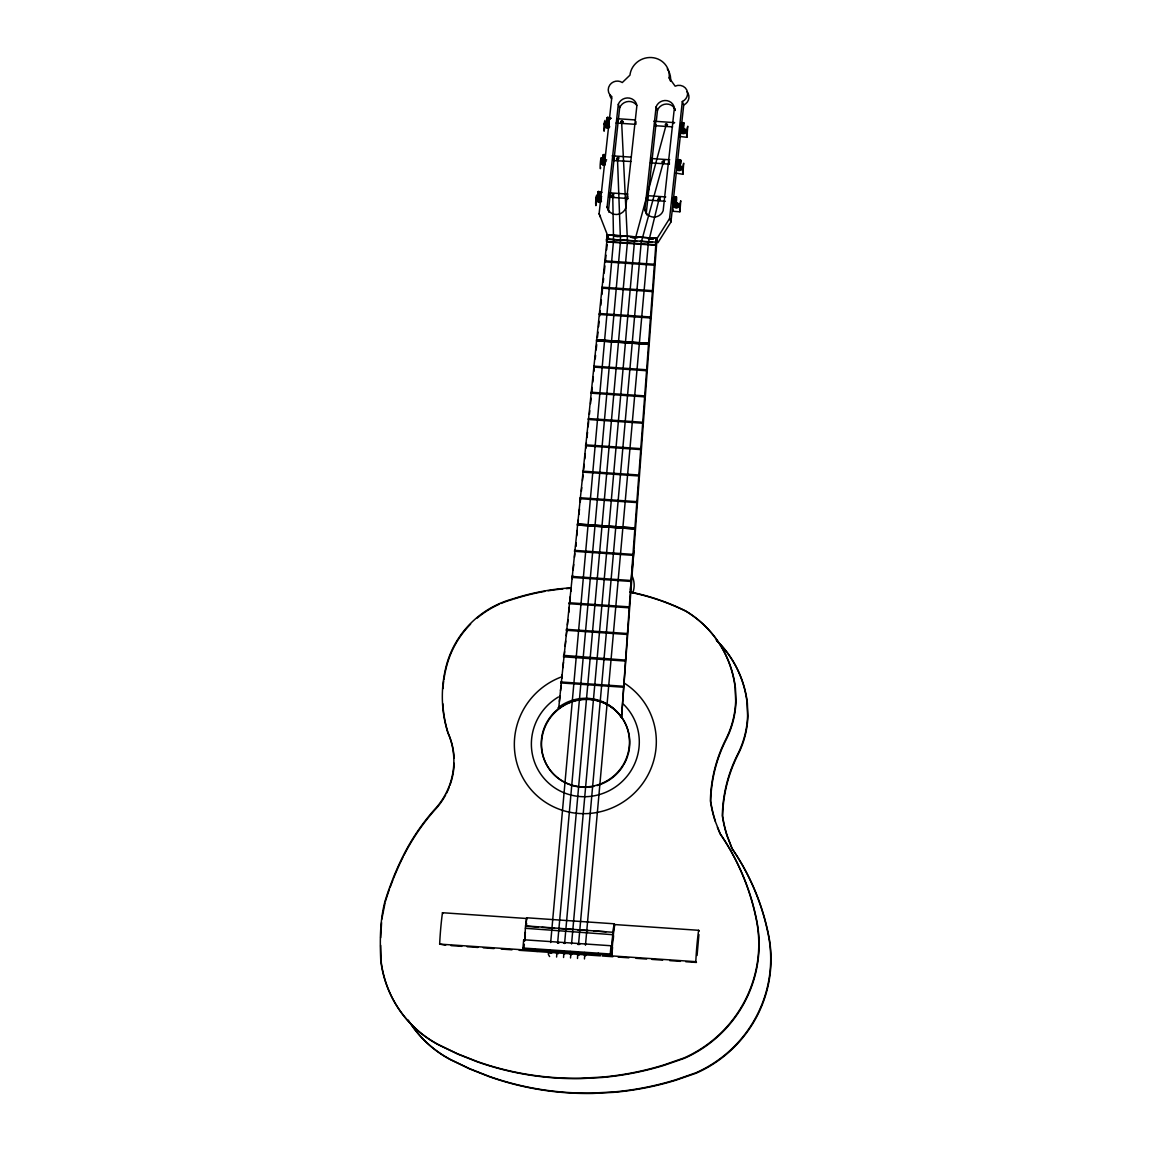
<?xml version="1.0" encoding="UTF-8"?>
<svg xmlns="http://www.w3.org/2000/svg" width="1151" height="1151" viewBox="0 0 1151 1151"><rect width="100%" height="100%" fill="white"/><g stroke="black" fill="none" stroke-linecap="round" stroke-linejoin="round"><path stroke-width="1.5" d="M603.11 159.5L603.484 155.241L603.354 159.5M611.756 196.289L613.828 196.433L612.821 194.663L611.958 194.936L613.109 196.317M612.591 195.411L612.375 196.317M617.742 159.356L617.627 159.615M617.684 158.694L617.483 159.428M585.471 945.23L648.373 242.861L659.091 198.95L659.293 199.727L658.732 198.749L659.595 199.641M662.875 162.665L663.422 162.32M663.278 162.492L663.105 161.644L663.206 162.723M666.817 124.826L666.041 125.401L666.156 124.423M666.055 124.682L666.515 125.33L666.688 124.524M618.001 120.438L617.814 118.567L617.742 122.754M597.743 194.548L597.7 195.958C600.117 197.598 600.29 192.447 597.772 193.843L599.426 194.663M603.685 155.773C602.937 153.342 606.462 154.464 604.663 157.083L602.908 156.924C600.966 160.55 607.584 160.176 602.937 159.989M603.685 156.392L603.469 159.155M604.52 159.14L602.836 159.025L604.52 159.14L604.62 157.701L602.894 157.615M606.994 119.042C609.642 117.805 609.267 123.661 606.836 121.934L607.311 117.546L609.311 117.733L609.296 118.524M672.342 201.756L675.81 202.001L675.81 200.72L674.083 200.662C673.321 197.022 677.579 196.49 676.212 200.447M674.687 196.763L674.457 197.497L676.471 196.907L676.515 200.921L676.069 202.662L674.27 202.518L674.198 201.497M675.81 200.72L675.925 198.619L674.169 199.166M678.169 163.456L678.299 161.356L680.716 161.615L680.558 163.773L678.14 163.514L678.184 164.751L679.939 164.794L680.5 159.989M678.284 162.133C677.277 158.766 682.903 160.162 678.73 159.615M679.881 162.895L679.867 164.19L678.184 164.075M680.126 162.349L679.996 160.234L680.011 165.485L678.241 165.168L678.241 162.751L680.629 163.111M681.32 126.365L682.975 126.538L681.291 126.423L681.435 124.25L683.248 123.848L681.55 123.56C684.572 120.15 684.082 126.984 683.262 128.423A1.942 1.899 -38.8 0 1 684.428 130.811L684.255 131.646M682.975 126.538L683.147 124.437M683.651 122.898L683.104 127.531M556.969 952.194C556.365 953.819 557.429 953.675 556.552 952.208M570.896 953.157L570.853 954.352L570.349 953.431M577.86 953.632C578.234 956.999 576.162 952.035 579.255 953.532C580.536 956.107 576.334 955.071 577.529 954.467M601.383 159.946L601.095 164.262M679.651 135.055L679.68 134.509A9.481 1.309 -86.1 0 1 679.809 132.034M380.679 937.734L381.571 922.613M598.088 194.202L598.06 195.771M618.533 157.227L619.051 157.155M669.306 161.903L669.321 164.032M612.85 931.864L611.915 946.885L610.994 945.748L523.691 939.763L524.597 940.899L525.547 925.879L613.238 932.31L613.972 923.778L526.669 917.779L525.906 926.282L538.409 927.188M673.925 203.18L673.666 206.878M677.364 167.729L677.119 169.211L681.68 169.528M599.657 197.281L599.455 195.785M600.146 192.534C599.081 191.627 597.757 190.275 598.707 192.764M607.857 119.186L607.44 117.359L609.311 117.733M603.023 160.219L604.807 160.349L604.635 159.313M549.617 956.553C544.696 949.359 555.429 955.992 550.322 951.258M550.667 942.54L613.541 240.473L612.764 196.332M556.595 957.028L556.983 951.776M557.631 943.014L620.504 240.947L617.44 157.658M563.558 957.503L563.817 954.006M564.594 943.503L627.482 241.422L621.612 121.632M570.522 957.977L570.91 952.726M571.558 943.978L634.446 241.911L666.041 125.286M577.485 958.466L577.874 953.215M578.521 944.453L641.193 242.501L663.393 162.104M584.449 958.941L584.636 956.452M584.823 954.107L584.909 952.97M655.955 244.098L656.372 238.372L607.512 234.804L558.667 708.512A44.242 43.335 -38.8 0 1 621.54 717.447L632.964 554.379L574.507 550.365M585.542 444.847L640.79 448.631L632.964 554.379M593.772 366.133L646.632 369.759L640.79 448.631M646.603 370.234L650.516 316.971L599.283 313.489M650.545 317.014L656.3 238.185L656.991 239.135L621.54 717.447M596.722 199.986L595.844 205.641L595.643 203.324A9.481 1.309 -86.1 0 1 596.276 196.13L596.865 195.008M525.59 925.893L526.669 917.779L527.273 918.541L442.459 912.729A53.349 7.352 -86.1 0 0 439.653 944.108L524.482 949.92L522.942 948.021L523.691 939.763M524.309 944.208L523.863 949.158L611.167 955.143L613.972 923.778L614.576 924.541A53.349 7.352 -86.1 0 0 611.785 955.905L695.808 961.675L696.441 962.452L685.766 961.718M524.597 940.899L525.374 932.166M607.224 120.15L607.685 118.035L607.728 119.186M619.195 239.955L606.951 239.12L607.325 234.833L656.458 238.372M655.926 242.473L655.84 245.292L606.865 241.94L607.483 235.02M612.533 947.417L611.785 955.905L610.26 954.006L610.994 945.748M681.579 169.398L681.896 167.082M613.296 938.943L613.584 935.734M614.159 929.332L614.576 924.541L698.614 930.296L699.232 931.073M678.702 207.036L678.917 204.59M685.679 132.552L685.895 130.106M697.06 955.474L698.93 934.569M627.842 195.843L627.856 198.864M635.942 121.56L635.899 124.322M630.331 590.118L630.806 584.78M631.295 579.442L633.884 550.941M559.4 701.405L559.962 696.082M560.523 690.744L561.069 685.42M561.817 678.313L562.192 674.759M562.94 667.652L563.486 662.314M564.048 656.991L564.609 651.653M565.17 646.33L565.716 640.992M566.278 635.669L566.839 630.331M567.4 625.007L567.947 619.67M568.695 612.562L569.256 607.239M569.803 601.901L570.364 596.578M570.925 591.24L571.299 587.686M572.234 578.752L572.608 575.183M573.169 569.817L573.73 564.465M574.478 557.314L574.838 553.746M576.709 535.877L577.27 530.51M577.831 525.144L578.392 519.777M578.953 514.425L579.514 509.059M580.262 501.908L580.636 498.325M581.384 491.175L581.759 487.607M582.507 480.456L583.068 475.09M583.629 469.723L584.19 464.371M584.751 459.004L585.312 453.638M585.873 448.286L586.435 442.919M586.996 437.553L587.557 432.186M588.118 426.834L588.679 421.467M589.427 414.317L589.801 410.734M590.549 403.584L591.11 398.232M591.672 392.865L592.233 387.499M592.794 382.146L593.355 376.78M593.916 371.413L594.477 366.047M595.225 358.896L595.599 355.328M596.16 349.962L596.722 344.595M597.47 337.444L598.031 332.092M598.592 326.726L599.153 321.359M599.714 315.993L600.261 310.641M600.822 305.274L601.383 299.907M601.944 294.555L602.505 289.189M603.253 282.038L603.628 278.456M604.189 273.104L604.937 265.953M605.498 260.586L606.059 255.22M606.62 249.853L607.181 244.501M597.801 193.857L597.945 192.462L600.261 192.706L597.945 192.462M599.513 194.015L599.642 192.706M683.752 122.855L681.78 122.682L683.723 123.085M676.702 160.262L680.644 160.55L680.529 159.759M600.477 217.208L599.11 213.698L611.872 96.67A8.906 8.474 -21.3 0 1 609.915 84.829A8.906 8.474 -21.3 0 1 622.288 82.541L629.957 75.16A19.84 18.862 -21.3 0 1 651.639 57.55A19.84 18.862 -21.3 0 1 669.177 77.851L675.133 86.167A8.906 8.474 -21.3 0 1 686.83 90.095A8.906 8.474 -21.3 0 1 682.327 101.504L669.565 218.532L656.602 239.149L657.969 242.66L670.932 222.042L677.32 163.528M607.109 206.878L618.303 104.281A9.712 9.222 -21.3 0 1 636.891 105.561L625.698 208.158A9.712 9.222 -21.3 0 1 607.109 206.878L608.476 210.388A9.712 9.222 -21.3 0 0 609.023 212.345M608.476 210.388L619.67 107.791L618.303 104.281M646.776 214.92A9.496 9.021 -21.3 0 1 646.272 212.978L644.905 209.468L656.099 106.87A9.496 9.021 -21.3 0 1 674.357 108.122L675.263 110.467M646.272 212.978L655.926 124.538M656.315 120.999L657.466 110.381L656.099 106.87M674.357 108.122L663.163 210.719A9.496 9.021 -21.3 0 1 644.905 209.468M677.709 159.975L680.989 129.833M681.579 124.524L683.708 105.014A8.906 8.474 -21.3 0 0 686.989 91.749M604.851 126.797L604.088 131.214L603.887 128.898A9.481 1.309 -86.1 0 1 604.52 121.718L605.066 120.323M609.814 195.972C608.821 201.497 609.253 189.771 609.901 194.131M606.836 121.934L608.62 123.013L606.937 122.898M602.908 156.924L603.081 155.543L604.793 155.773L603.081 155.543M608.735 119.402L608.793 118.682M608.562 122.653L608.606 121.215M609.181 118.021L609.325 118.97M597.786 196.907C602.361 197.454 594.391 196.087 599.412 195.958M604.721 156.493C606.519 153.788 600.606 155.184 605.311 154.809M681.493 124.437L681.55 123.56M683.09 126.998L683.061 123.128L682.601 127.344M678.917 160.665L678.299 161.356M674.774 200.619L674.299 202.288M674.27 198.562L676.025 197.914L675.68 201.67M621.439 121.776L621.727 121.603M616.548 158.852L617.454 157.831L618.921 158.723M618.288 159.27L617.857 159.011M617.972 158.593L617.785 159.457M612.792 196.245L612.49 196.058M666.371 125.243L666.256 125.473M666.976 124.984L665.839 124.466M657.955 199.109L658.861 198.087L660.314 198.979M610.231 119.215L610.606 118.078M655.638 124.869L655.264 126.006L655.753 121.517M673.493 123.56L673.939 122.51M672.99 200.893C671.954 204.921 672.644 194.159 673.162 198.461M600.678 167.629L600.347 168.693L600.131 166.377A9.481 1.309 -86.1 0 1 600.779 159.183L601.182 157.629L601.398 158.435M673.493 200.893L673.349 201.799A9.481 1.309 -86.1 0 0 672.702 208.993L672.831 211.28L679.881 211.784L680.788 200.749L680.313 202.288A9.481 1.309 -86.1 0 0 679.665 209.468L679.881 211.784M673.249 210.245L672.918 211.309M381.801 919.217L385.01 903.147M608.807 118.87L608.893 117.992M603.11 155.658L603.311 154.637L604.994 154.968M597.959 192.591L598.175 191.57M598.549 192.375L598.333 196.476M599.743 192.016L599.585 193.411L597.858 193.051M681.579 123.92L681.651 123.071L683.823 123.286M683.003 126.481C682.874 129.401 680.558 126.02 683.162 128.394M681.32 127.646L681.363 126.265M683.234 123.675L682.86 126.912M678.184 164.751L679.896 164.694M680.644 160.55L678.514 160.349M680.716 161.615L680.673 160.377M674.385 198.159L674.457 197.325L676.529 197.339M675.982 202.403L674.169 201.051M674.932 198.087L674.903 198.806M674.687 201.152L674.256 201.828M675.781 201.497L674.098 201.382L674.169 200.504M608.16 124.898L607.153 125.991M602.548 161.644L602.448 162.838M597.714 198.634L597.873 199.468A1.453 1.424 -38.8 0 0 599.326 197.368A1.942 1.899 -38.8 0 1 600.779 198.404M677.292 166.233L677.09 167.14M674.615 204.245L674.644 205.166M677.421 205.712L677.392 204.792A1.942 1.899 -38.8 0 0 675.824 202.605M549.588 951.733L550.25 952.668M563.386 952.956L563.386 953.402M563.659 953.532C562.206 954.855 567.803 953.431 563.717 952.467M570.249 954.093C570.119 955.373 574.22 954.294 571.457 952.093C568.407 949.517 569.616 956.193 571.558 952.654M584.55 954.956L584.722 955.229M676.141 173.154L682.86 174.276L683.694 163.212L683.291 164.766A9.481 1.309 -86.1 0 0 682.644 171.945L682.86 174.276M598.29 192.677L598.822 191.958L598.98 192.908M613.598 160.262L613.67 155.773L613.411 160.55L630.935 161.5M647.438 199.627L647.495 195.44L647.682 196.202M607.311 117.546L609.368 118.093M608.908 118.438L609.109 117.719M609.368 118.798L607.109 118.567M603.8 155.155L603.426 159.226M605.023 159.385L604.592 158.306M599.757 192.462L599.959 191.728M599.369 195.454L597.686 195.339M599.887 196.303L599.671 197.037M674.472 197.727L674.889 198.26M675.766 197.512L675.407 201.583M385.34 901.535L385.758 900.298A288.484 282.614 -38.8 0 1 389.426 889.234M390.016 887.68L392.951 879.882M680.054 136.509L686.859 137.3L687.766 126.265L687.291 127.804A9.481 1.309 -86.1 0 0 686.643 134.984L686.859 137.3M620.792 121.373L621.957 120.61L623.108 121.531M621.353 121.546L622.547 121.632M665.22 124.423L666.386 123.661L667.537 124.581M662.055 161.687L663.221 160.924L664.372 161.845M662.616 161.859L663.81 161.946M659.696 199.526L658.818 199.699L659.163 198.778M608.634 125.891L606.807 126.495M608.893 126.106L607.57 126.97L606.419 125.934M600.246 199.756L598.707 200.504L597.369 198.605M683.147 130.279L683.262 129.085M675.033 204.303L675.09 205.756M677.148 205.367L675.91 206.173L674.544 205.079M599.844 192.159L600.175 192.994M622.979 122.38L620.893 122.236M613.397 195.31L612.433 196.174M664.242 162.694L662.156 162.55M658.674 199.224L658.818 199.799M660.185 199.828L658.113 199.699M605.685 123.804L605.901 123.574A1.942 1.899 -38.8 0 0 605.469 123.862M601.728 160.608L603.915 160.838M599.067 199.238L599.211 197.555M599.829 199.699L597.873 199.684M677.493 165.485L676.802 166.478L677.579 167.902M679.263 167.571L677.853 168.046L676.903 167.096M679.594 168.492L680.011 167.355M676.241 205.195L676.284 203.425M677.306 206.475L677.464 204.662M680.802 127.689L681.061 122.912L681.248 123.675M608.001 126.063L606.304 125.948M604.03 162.867L602.563 162.967M684.039 131.89L682.284 131.732M600.405 200.864L598.837 200.965M674.687 202.864L674.414 203.036A1.942 1.899 -38.8 0 1 674.846 202.792L676.112 203.166M667.22 125.646L665.523 125.531M612.404 193.886L614.102 194.001M658.76 197.296L660.458 197.411M682.672 130.696L681.478 130.61M602.477 160.55L603.685 160.636M604.534 163.989L603.556 164.046M679.335 168.665L678.126 168.593M677.018 206.648L675.738 206.561M563.573 943.259L564.853 943.259M603.599 161.471L603.771 161.586M603.743 163.485L602.059 162.42M678.443 168.449L679.637 166.722M678.989 169.125C681.406 165.14 681.349 170.017 678.687 169.068M676.083 204.144L676.917 204.303L676.126 203.77A1.741 1.698 -38.8 0 1 678.14 205.554A1.741 1.698 -38.8 0 1 675.824 207.065A1.741 1.698 -38.8 0 1 675.018 204.475M675.68 205.468L674.774 205.281M585.154 953.647C588.319 953.747 584.65 957.805 584.219 954.683M557.616 951.417L556.408 952.755L555.775 950.784L558.192 951.287L555.789 951.071L556.523 951.33M612.649 195.21L612.461 195.756M605.311 126.639L609.771 126.826M681.061 132.25L685.579 132.437M601.513 164.118L604.505 164.19A1.942 1.899 -38.8 0 1 601.815 161.802L602.174 162.492M597.009 201.051L601.527 201.238M674.083 206.734L678.601 206.921M607.21 118.093L611.152 118.28M618.087 118.754L635.438 119.949M653.854 121.2L674.673 122.639M607.023 119.172L608.706 119.287M606.951 119.833L608.577 120.654L606.865 120.524M683.047 125.042L681.363 124.927L683.075 125.114M606.879 121.215L608.562 121.33L606.836 121.33M681.334 126.984L683.018 127.099M681.291 127.142L682.975 127.257M606.908 122.323L608.591 122.438M616.044 122.999L635.122 124.308M655.279 125.689L672.616 126.883M678.615 160.018L680.586 160.19M603.21 155.184L604.894 155.299M612.159 155.831L631.252 157.14M650.689 158.478L669.767 159.773M678.399 160.651L680.701 160.881M678.414 160.823L680.673 161.054M602.995 156.133L604.692 156.378M678.241 162.09L680.687 162.291M602.836 158.421L604.548 158.421M678.14 164.248L679.853 164.866M602.908 159.413L604.922 160.162M602.879 159.629L606.649 159.831M650.373 162.838L669.45 164.147M678.27 164.938L679.953 165.053M598.06 191.9L602.016 192.318M608.951 192.792L628.029 194.102M598.06 192.116L600.189 192.318M646.632 195.612L665.71 196.922M674.357 197.972L676.04 198.087M675.824 200.044L674.112 199.986L675.795 200.101M597.757 196.346L599.441 196.461M597.729 196.548L601.7 196.692M608.634 197.166L627.712 198.476M646.315 199.972L665.407 201.281M614.994 236.257L618.49 236.487M630.734 237.336L635.985 237.696M648.229 238.53L653.48 238.89L648.258 238.487M614.72 236.272L618.216 236.516M632.172 237.466L635.669 237.71M647.884 238.545L651.365 238.789M622.691 240.199L636.69 241.149M640.186 241.393L652.43 242.228M604.779 260.86L654.459 264.27L654.387 265.219L604.678 261.809M652.502 290.642L602.031 287.174M601.93 288.138L652.43 291.591M650.473 317.964L599.182 314.453M648.488 344.307L596.391 340.739L648.517 344.35M593.671 367.097L646.56 370.723M591.053 392.218L644.704 395.886M590.952 393.167L644.632 396.85M588.29 418.532L642.747 422.259M642.675 423.223L588.19 419.482M585.442 445.797L640.719 449.595M638.834 475.003L582.794 471.162M582.694 472.111L638.762 475.967M636.863 501.635L580.018 497.736M636.791 502.584L579.917 498.685M632.892 555.329L574.407 551.329M571.788 576.421L631.021 580.492M571.687 577.385L630.949 581.442M569.026 602.736L629.065 606.85M568.925 603.7L628.993 607.814M627.094 633.496L566.249 629.324M627.022 634.46L566.148 630.288M625.051 661.034L563.371 656.804M560.738 681.967L623.195 686.241M560.652 682.917L623.123 687.205M541.948 927.389L554.451 928.282M559.76 928.612L572.234 929.461M577.572 929.835L588.305 930.598M593.614 930.929L606.088 931.792M525.388 928.296L613.023 934.713M522.942 948.021L610.26 954.006M445.653 945.244L439.653 944.108M451.034 945.618L461.796 946.352M467.162 946.726L477.924 947.46M483.305 947.834L494.052 948.568M501.217 949.057L511.979 949.805M519.144 950.294L547.617 952.251M551.142 952.481L600.362 955.862L598.218 953.186M602.146 955.977L612.821 956.711M618.159 957.085L628.834 957.819M635.942 958.308L646.617 959.042M651.955 959.402L662.631 960.135M669.753 960.625L680.428 961.358M615.094 236.07L622.087 236.574M630.806 237.221L637.783 237.725M563.53 655.365L625.122 660.07M557.573 942.755L558.926 943.029L557.559 943.101M681.593 128.063L681.378 126.811M663.667 159.888L664.702 160.521M680.025 165.255L680.558 163.773M683.406 129.502L683.09 129.444A1.741 1.698 -38.8 0 1 683.982 129.473M684.385 129.675A1.741 1.698 -38.8 0 1 684.888 131.933A1.741 1.698 -38.8 0 1 682.658 132.667A1.741 1.698 -38.8 0 1 681.78 130.538L683.421 130.624L683.09 128.826M677.594 167.658A1.453 1.424 -38.8 0 0 679.032 165.586A1.453 1.424 -38.8 0 0 676.543 165.413A1.453 1.424 -38.8 0 0 677.594 167.658L678.989 167.24L678.687 165.571M599.498 197.886L599.93 198.49L599.225 198.173A1.741 1.698 -38.8 0 1 600.505 198.404M598.16 199.814L599.556 199.353L599.657 198.159M557.588 951.719L558.206 953.69L556.365 953.057M579.744 944.41L577.658 944.395M617.425 160.018L616.706 159.442M683.406 129.3L683.133 129.157A1.942 1.899 -38.8 0 1 685.291 131.056A1.942 1.899 -38.8 0 1 683.018 132.998A1.942 1.899 -38.8 0 1 681.55 130.466M605.714 125.128L607.383 124.812L607.095 123.143M678.414 165.427L679.363 166.377M604.735 161.787L603.642 161.111A1.741 1.698 -38.8 0 1 605.268 161.644M676.155 203.497L676.874 205.022L675.047 205.626M682.342 131.775L684.269 132.135L684.183 130.192M676.155 203.295L676.946 204.187M674.27 204.734L675.695 205.022L676.385 203.713M604.462 161.528C603.7 159.557 603.685 164.003 601.786 162.075M599.772 198.231L597.513 197.44A1.942 1.899 -38.8 0 1 597.945 197.181L597.815 196.706M597.369 199.123L598.146 200.015M607.512 234.804L608.116 235.552M607.325 234.833L607.987 235.768M606.951 239.12L655.653 242.127L655.408 244.76L606.433 241.408L606.548 238.89L606.865 241.94M534.913 948.841L537.071 951.517M442.459 912.729L443.077 913.506M674.098 204.475L674.817 205.425M603.642 160.493L604.635 161.787M602.606 163.097L601.613 161.816A2.604 2.547 -38.8 0 0 605.038 165.082M597.642 199.468L597.11 198.576A1.942 1.899 -38.8 0 0 598.275 200.95A1.942 1.899 -38.8 0 0 600.75 199.756M679.809 136.796L679.665 136.019M717.39 827.339L720.022 833.641A241.393 236.473 -38.8 0 1 756.25 919.318A123.747 121.229 -38.8 0 1 684.025 1057.942L663.926 1064.92A299.274 293.188 -38.8 0 1 601.585 1077.135L580.449 1078.242A299.274 293.188 -38.8 0 1 476.989 1061.438L457.479 1053.74L438.589 1044.662A113.791 111.474 -38.8 0 1 380.751 960.351C379.902 940.54 379.902 920.469 385.024 901.147L385.441 899.924A288.484 282.614 -38.8 0 1 389.11 888.86L393.239 877.94A288.484 282.614 -38.8 0 1 402.778 856.617A212.503 208.187 -38.8 0 1 434.143 809.973A70.916 69.463 -38.8 0 0 447.868 732.784A123.358 120.855 -38.8 0 1 446.257 665.94A92.612 90.728 -38.8 0 1 512.31 599.052A231.696 226.977 -38.8 0 1 570.795 587.873M681.996 122.538L682.068 123.56M678.917 159.831L679.018 160.766M674.874 196.979L674.86 197.799M682.327 101.504L683.708 105.014M669.177 77.851L670.098 80.182M669.565 218.532L670.932 222.042M599.11 213.698L608.505 237.725M598.031 199.9L597.916 199.281A1.741 1.698 -38.8 0 0 597.959 200.576M607.483 122.452L607.886 117.92L608.131 118.884M677.364 167.01L677.335 166.766A1.942 1.899 -38.8 0 0 677.953 169.384A1.942 1.899 -38.8 0 0 680.759 168.593A1.942 1.899 -38.8 0 0 679.665 166.003M607.239 122.078L607.196 121.258M677.349 167.168L677.364 167.485A1.942 1.899 -38.8 0 0 678.529 169.859A1.942 1.899 -38.8 0 0 681.004 168.665A1.942 1.899 -38.8 0 0 679.853 166.233M380.693 945.359L381.053 960.74A113.791 111.474 -38.8 0 0 438.891 1045.036L457.781 1054.115L477.291 1061.826A299.274 293.188 -38.8 0 0 580.751 1078.616L601.887 1077.509A299.274 293.188 -38.8 0 0 664.242 1065.294L684.327 1058.33A123.747 121.229 -38.8 0 0 756.552 919.707A241.393 236.473 -38.8 0 0 720.339 834.029L715.088 820.893A127.358 124.768 -38.8 0 1 710.397 800.895A143.012 140.105 -38.8 0 1 725.792 739.388A92.066 90.195 -38.8 0 0 735.676 700.945L735.144 687.722A107.734 105.547 -38.8 0 0 685.708 610.951A231.696 226.977 -38.8 0 0 629.914 591.931M673.997 204.605A2.604 2.547 -38.8 0 0 675.968 207.971A2.604 2.547 -38.8 0 0 679.004 205.382A2.604 2.547 -38.8 0 0 675.982 202.907A1.942 1.899 -38.8 0 1 677.824 205.151A1.942 1.899 -38.8 0 1 675.421 206.72A1.942 1.899 -38.8 0 1 674.112 204.231M675.738 202.49A1.942 1.899 -38.8 0 1 677.234 205.338A1.942 1.899 -38.8 0 1 673.982 205.54A1.942 1.899 -38.8 0 1 675.234 202.518M677.551 204.82A1.942 1.899 -38.8 0 1 675.148 206.389A1.942 1.899 -38.8 0 1 673.839 203.9M676.371 203.281A1.942 1.899 -38.8 0 1 678.068 205.669A1.942 1.899 -38.8 0 1 675.378 206.964A1.942 1.899 -38.8 0 1 674.63 204.13M676.054 203.54A1.942 1.899 -38.8 0 1 678.313 205.569A1.942 1.899 -38.8 0 1 675.723 207.252A1.942 1.899 -38.8 0 1 674.803 204.36M598.203 200.95A1.741 1.698 -38.8 0 0 600.937 200.778A1.942 1.899 -38.8 0 1 598.189 201.18A1.942 1.899 -38.8 0 1 597.729 198.519M601.182 201.77A2.604 2.547 -38.8 0 1 597.412 198.389M601.498 198.13A2.604 2.547 -38.8 0 0 599.081 197.296A1.942 1.899 -38.8 0 1 600.836 198.763M597.427 197.353A1.942 1.899 -38.8 0 1 600.477 198.101A1.942 1.899 -38.8 0 1 598.649 200.72A1.942 1.899 -38.8 0 1 596.851 198.173M598.923 196.994A1.942 1.899 -38.8 0 1 600.649 198.547M600.563 199.526A1.942 1.899 -38.8 0 1 596.822 198.778M600.836 199.871A1.942 1.899 -38.8 0 1 598.362 201.065A1.942 1.899 -38.8 0 1 597.211 198.634M601.124 199.612A1.942 1.899 -38.8 0 1 598.549 201.296A1.942 1.899 -38.8 0 1 597.628 198.404M600.951 198.634A1.942 1.899 -38.8 0 0 598.88 197.598A1.942 1.899 -38.8 0 1 601.052 198.749M597.887 199.44A1.453 1.424 -38.8 0 1 596.837 197.195A1.453 1.424 -38.8 0 1 599.326 197.368M605.34 161.831A1.942 1.899 -38.8 0 0 603.613 160.277A2.604 2.547 -38.8 0 1 605.93 161.082M604.663 164.32A1.741 1.698 -38.8 0 1 602.534 161.816M604.663 162.809A1.942 1.899 -38.8 0 1 601.498 162.867A1.942 1.899 -38.8 0 1 602.577 159.888A1.942 1.899 -38.8 0 1 604.994 161.874M604.678 163.643A1.942 1.899 -38.8 0 1 601.628 161.572M603.8 160.507A1.942 1.899 -38.8 0 1 605.383 161.586M604.966 163.989A1.942 1.899 -38.8 0 1 601.915 161.917M603.887 160.622A1.942 1.899 -38.8 0 1 605.469 161.701M603.527 160.162A1.942 1.899 -38.8 0 1 605.253 161.715M604.937 163.154A1.942 1.899 -38.8 0 1 601.426 161.946M602.117 160.636A1.942 1.899 -38.8 0 1 602.548 160.363M604.721 164.492A1.942 1.899 -38.8 0 1 602.333 161.701M603.57 160.881A1.942 1.899 -38.8 0 1 605.656 161.917M609.253 126.178A1.741 1.698 -38.8 0 1 607.037 127.243A1.741 1.698 -38.8 0 1 606.016 125.071M609.296 127.56A2.604 2.547 -38.8 0 1 605.21 124.783A1.942 1.899 -38.8 0 0 606.879 126.855A1.942 1.899 -38.8 0 0 608.965 125.071M608.692 124.725A1.942 1.899 -38.8 0 1 604.865 124.955M605.196 123.517A1.942 1.899 -38.8 0 1 605.958 122.869M606.937 122.682A1.942 1.899 -38.8 0 1 608.519 123.747M608.721 126.121A1.942 1.899 -38.8 0 1 605.21 124.912M609.124 125.905A1.942 1.899 -38.8 0 1 606.663 127.099A1.942 1.899 -38.8 0 1 605.512 124.653M609.224 126.02A1.942 1.899 -38.8 0 1 606.75 127.214A1.942 1.899 -38.8 0 1 605.599 124.768M609.411 126.236A1.942 1.899 -38.8 0 1 606.937 127.43A1.942 1.899 -38.8 0 1 605.786 124.999M682.946 128.567A2.604 2.547 -38.8 0 1 685.967 130.826A2.604 2.547 -38.8 0 1 683.392 133.674A2.604 2.547 -38.8 0 1 680.817 130.926M681.018 128.279A1.942 1.899 -38.8 0 1 684.126 129.2A1.942 1.899 -38.8 0 1 681.924 131.617A1.942 1.899 -38.8 0 1 680.673 128.653M684.428 130.811A1.942 1.899 -38.8 0 1 681.967 131.991A1.942 1.899 -38.8 0 1 680.817 129.559M681.809 128.452A1.942 1.899 -38.8 0 1 682.284 128.293M683.075 128.61A1.942 1.899 -38.8 0 1 684.816 130.653A1.942 1.899 -38.8 0 1 682.73 132.437A1.942 1.899 -38.8 0 1 680.975 130.394M683.248 128.84A1.942 1.899 -38.8 0 1 685.003 130.883A1.942 1.899 -38.8 0 1 683.003 132.782A1.942 1.899 -38.8 0 1 681.248 130.739M681.162 130.624A1.942 1.899 -38.8 0 0 682.917 132.667A1.942 1.899 -38.8 0 0 685.003 130.883A1.942 1.899 -38.8 0 0 683.349 128.955M682.975 128.495A1.942 1.899 -38.8 0 1 684.73 130.38A1.942 1.899 -38.8 0 1 682.975 132.322A1.942 1.899 -38.8 0 1 680.903 130.782M679.824 166.435A1.741 1.698 -38.8 0 1 680.5 169.183A1.741 1.698 -38.8 0 1 677.666 168.809M679.45 165.485A2.604 2.547 -38.8 0 1 681.809 168.003A2.604 2.547 -38.8 0 1 679.45 170.607A2.604 2.547 -38.8 0 1 676.687 168.55M677.119 166.622A2.604 2.547 -38.8 0 1 677.565 166.118M679.565 165.543A1.942 1.899 -38.8 0 1 679.939 168.348A1.942 1.899 -38.8 0 1 677.09 168.521A1.942 1.899 -38.8 0 1 677.22 165.686M679.579 165.888A1.942 1.899 -38.8 0 1 680.658 168.492A1.942 1.899 -38.8 0 1 677.953 169.384A1.942 1.899 -38.8 0 1 677.435 166.751M680.097 169.888A1.942 1.899 -38.8 0 1 679.608 170.046M678.615 169.974A1.942 1.899 -38.8 0 1 678.169 169.758M656.991 239.135A24.732 3.597 5.4 0 1 656.861 240.055M525.129 939.202A53.349 7.352 -86.1 0 1 525.345 936.511M526.352 926.008A53.349 7.352 -86.1 0 1 526.654 923.476M695.808 961.675A53.349 7.352 -86.1 0 1 698.614 930.296M410.49 1023.44A113.791 111.474 -38.8 0 0 450.818 1059.87L469.709 1068.948L489.218 1076.66A299.274 293.188 -38.8 0 0 592.679 1093.45L613.8 1092.342A299.274 293.188 -38.8 0 0 676.155 1080.127L696.24 1073.149A123.747 121.229 -38.8 0 0 768.48 934.526A241.393 236.473 -38.8 0 0 732.252 848.848L727.317 836.101A127.358 124.768 -38.8 0 1 722.627 816.102A143.012 140.105 -38.8 0 1 738.021 754.596A92.066 90.195 -38.8 0 0 747.905 716.167L747.359 702.93A107.734 105.547 -38.8 0 0 716.613 640.546M408.274 1020.074A113.791 111.474 -38.8 0 0 450.516 1059.495L469.392 1068.574L488.916 1076.271A299.274 293.188 -38.8 0 0 592.362 1093.076L613.497 1091.968A299.274 293.188 -38.8 0 0 675.853 1079.739L695.938 1072.775A123.747 121.229 -38.8 0 0 768.163 934.152A241.393 236.473 -38.8 0 0 731.95 848.474L727.015 835.727A127.358 124.768 -38.8 0 1 722.324 815.728A143.012 140.105 -38.8 0 1 737.719 754.222A92.066 90.195 -38.8 0 0 747.589 715.778L747.057 702.542A107.734 105.547 -38.8 0 0 716.31 640.172M715.404 821.267A127.358 124.768 -38.8 0 1 710.714 801.269A143.012 140.105 -38.8 0 1 726.094 739.762A92.066 90.195 -38.8 0 0 735.978 701.333L735.446 688.097A107.734 105.547 -38.8 0 0 686.025 611.325A231.696 226.977 -38.8 0 0 660.329 600.534M470.615 624.087A92.612 90.728 -38.8 0 0 446.574 666.314A123.358 120.855 -38.8 0 0 445.192 672.213M477.075 618.13A92.612 90.728 -38.8 0 1 499.39 604.174M501.002 603.469A92.612 90.728 -38.8 0 1 512.612 599.426M442.818 703.707A123.358 120.855 -38.8 0 0 448.171 733.173A70.916 69.463 -38.8 0 1 454.098 758.106M442.919 688.658A123.358 120.855 -38.8 0 1 443.682 681.147M443.883 679.651A123.358 120.855 -38.8 0 1 444.89 673.695M454.141 763.286A70.916 69.463 -38.8 0 1 449.94 785.327M449.336 786.953A70.916 69.463 -38.8 0 1 446.487 793.298M445.682 794.852A70.916 69.463 -38.8 0 1 434.459 810.347A212.503 208.187 -38.8 0 0 403.872 855.423M393.541 878.314A288.484 282.614 -38.8 0 1 399.714 864.027M400.26 862.847A288.484 282.614 -38.8 0 1 403.08 857.006M623.828 682.845A71.563 70.11 -38.8 0 1 635.035 792.449A71.563 70.11 -38.8 0 1 524.928 781.328A71.563 70.11 -38.8 0 1 562.264 676.615M514.195 598.923A231.696 226.977 -38.8 0 1 544.797 591.369M548.063 590.808A231.696 226.977 -38.8 0 1 562.853 588.909M566.148 588.607A231.696 226.977 -38.8 0 1 571.112 588.262M630.216 592.305A231.696 226.977 -38.8 0 1 658.775 600.002M623.569 704.326A54.385 53.277 -38.8 0 1 619.943 783.514A54.385 53.277 -38.8 0 1 541.071 774.594A54.385 53.277 -38.8 0 1 558.451 696.959M563.501 781.802A44.486 43.58 -38.8 0 1 545.689 725.533A44.486 43.58 -38.8 0 1 600.822 701.822A44.486 43.58 -38.8 0 1 628.245 753.977M627.784 755.545A44.486 43.58 -38.8 0 1 623.813 764.638M622.964 766.062A44.486 43.58 -38.8 0 1 596.981 785.586M593.772 786.378A44.486 43.58 -38.8 0 1 564.94 782.565M657.466 110.381A9.496 9.021 -21.3 0 1 675.22 109.69M611.569 98.698A8.906 8.474 -21.3 0 1 609.699 94.727M667.292 68.859A19.84 18.862 -21.3 0 1 670.544 81.361M619.67 107.791A9.712 9.222 -21.3 0 1 636.748 105.331M558.048 707.75A44.242 43.335 -38.8 0 1 620.936 716.685M631.597 574.968A22.214 21.768 -38.8 0 1 632.662 593.211M677.205 161.917C676.414 169.701 676.5 156.421 677.205 161.917M651.02 161.269C651.667 167.024 651.912 152.954 651.02 161.269M548.826 950.597L551.228 950.855L548.826 950.597M562.753 951.56L565.155 951.805L562.753 951.56M569.716 952.035L572.119 952.294L569.716 952.035M576.68 952.51L579.082 952.769L576.766 952.467M583.658 952.985L586.046 953.244L583.658 952.985M575.96 543.013L575.658 546.466L575.96 543.013M548.48 950.784C549.487 955.172 552.077 947.978 548.48 950.784M562.407 951.733C563.429 956.121 566.004 948.928 562.407 951.733M576.334 952.697C577.356 957.085 579.946 949.892 576.334 952.697M583.298 953.172C584.32 957.56 586.909 950.366 583.298 953.172M681.349 125.689L683.032 125.804L681.349 125.689M648.56 343.343L596.491 339.775L648.588 343.386M634.877 527.964L577.226 524.007L634.906 528.007M634.805 528.928L577.126 524.971L634.848 528.956M675.119 205.971A1.942 1.899 -38.8 0 0 677.033 203.223A1.942 1.899 -38.8 0 0 673.709 202.993A1.942 1.899 -38.8 0 0 675.119 205.971M675.205 206.087A1.942 1.899 -38.8 0 0 677.133 203.339A1.942 1.899 -38.8 0 0 673.795 203.108A1.942 1.899 -38.8 0 0 675.205 206.087M674.932 205.756A1.942 1.899 -38.8 0 0 676.846 202.993A1.942 1.899 -38.8 0 0 673.522 202.763A1.942 1.899 -38.8 0 0 674.932 205.756M674.788 205.036A1.453 1.424 -38.8 0 0 676.227 202.979A1.453 1.424 -38.8 0 0 673.738 202.806A1.453 1.424 -38.8 0 0 674.788 205.036M598.304 200.49A1.942 1.899 -38.8 0 0 600.232 197.727A1.942 1.899 -38.8 0 0 596.894 197.497A1.942 1.899 -38.8 0 0 598.304 200.49M597.945 200.029A1.942 1.899 -38.8 0 0 599.858 197.267A1.942 1.899 -38.8 0 0 596.535 197.037A1.942 1.899 -38.8 0 0 597.945 200.029M598.031 200.145A1.942 1.899 -38.8 0 0 599.944 197.382A1.942 1.899 -38.8 0 0 596.621 197.152A1.942 1.899 -38.8 0 0 598.031 200.145M602.721 163.428A1.942 1.899 -38.8 0 0 604.649 160.665A1.942 1.899 -38.8 0 0 601.311 160.435A1.942 1.899 -38.8 0 0 602.721 163.428M602.448 163.082A1.942 1.899 -38.8 0 0 604.376 160.32A1.942 1.899 -38.8 0 0 601.038 160.104A1.942 1.899 -38.8 0 0 602.448 163.082M602.304 162.377A1.453 1.424 -38.8 0 0 603.743 160.306A1.453 1.424 -38.8 0 0 601.254 160.133A1.453 1.424 -38.8 0 0 602.304 162.377M606.318 126.164A1.942 1.899 -38.8 0 0 608.246 123.402A1.942 1.899 -38.8 0 0 604.908 123.171A1.942 1.899 -38.8 0 0 606.318 126.164M606.045 125.819A1.942 1.899 -38.8 0 0 607.973 123.071A1.942 1.899 -38.8 0 0 604.635 122.84A1.942 1.899 -38.8 0 0 606.045 125.819M606.001 125.229A1.453 1.424 -38.8 0 0 607.44 123.157A1.453 1.424 -38.8 0 0 604.937 122.984A1.453 1.424 -38.8 0 0 606.001 125.229M681.896 131.415A1.942 1.899 -38.8 0 0 683.823 128.653A1.942 1.899 -38.8 0 0 680.5 128.423A1.942 1.899 -38.8 0 0 681.896 131.415M681.766 130.71A1.453 1.424 -38.8 0 0 683.205 128.639A1.453 1.424 -38.8 0 0 680.701 128.466A1.453 1.424 -38.8 0 0 681.766 130.71M677.925 168.593A1.942 1.899 -38.8 0 0 679.838 165.83A1.942 1.899 -38.8 0 0 676.515 165.6A1.942 1.899 -38.8 0 0 677.925 168.593M678.198 168.938A1.942 1.899 -38.8 0 0 680.112 166.176A1.942 1.899 -38.8 0 0 676.788 165.945A1.942 1.899 -38.8 0 0 678.198 168.938M680.212 168.679A1.942 1.899 -38.8 0 0 679.838 165.888A1.942 1.899 -38.8 0 1 680.112 168.564A1.942 1.899 -38.8 0 1 677.277 168.751A1.942 1.899 -38.8 0 1 677.407 165.917A1.942 1.899 -38.8 0 0 677.364 168.866A1.942 1.899 -38.8 0 0 680.212 168.679M677.738 168.363A1.942 1.899 -38.8 0 0 679.651 165.615A1.942 1.899 -38.8 0 0 676.328 165.384A1.942 1.899 -38.8 0 0 677.738 168.363M585.255 786.91A44.486 43.58 -38.8 0 0 623.597 720.339A44.486 43.58 -38.8 0 0 547.171 721.72A44.486 43.58 -38.8 0 0 585.255 786.91"/></g></svg>
